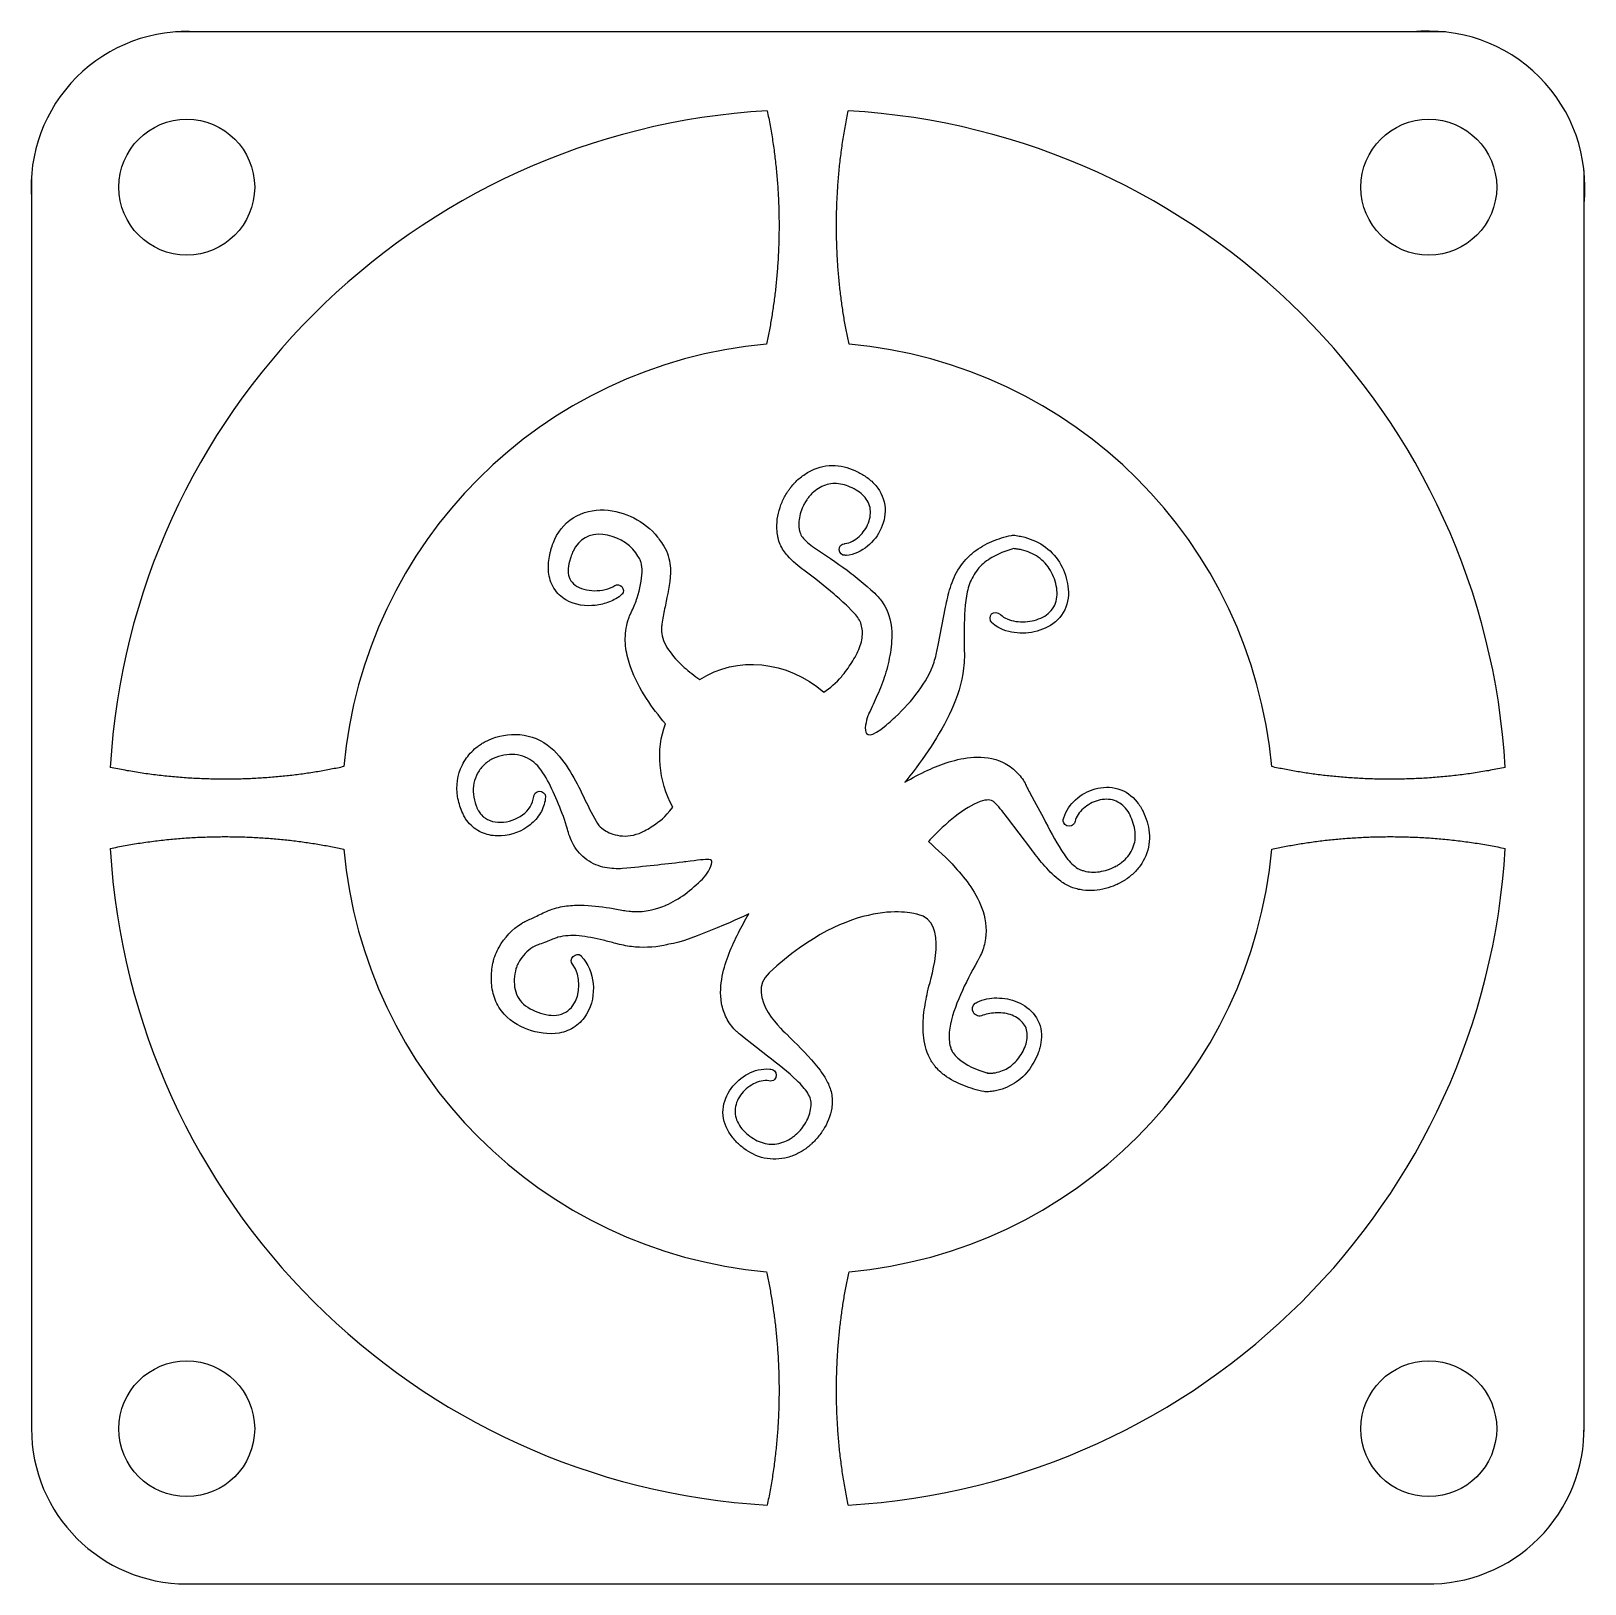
# Model space of a CAD drawing. Header units: millimetres. Extents: x 0 to 40, y 0 to 40.
import ezdxf

# ---------------------------------------------------------------- set-up
doc = ezdxf.new("R2010")
doc.units = ezdxf.units.MM
doc.header["$MEASUREMENT"] = 0
doc.layers.add('Default', color=178, linetype='Continuous', true_color=0x000000)

msp = doc.modelspace()

# ---------------------------------------------------------------- linework, layer by layer
at = {"layer": 'Default'}
for p, q in [((19.564, 28.263), (19.567, 28.266)), ((19.587, 28.294), (19.613, 28.325)), ((19.955, 27.912), (19.927, 27.867)), ((19.976, 27.945), (19.955, 27.912)), ((19.986, 27.958), (19.976, 27.945)), ((19.991, 27.964), (19.986, 27.958)), ((20.013, 27.997), (19.999, 27.977)), ((16.132, 26.982), (16.133, 26.979)), ((16.133, 26.979), (16.151, 26.955)), ((19.214, 27.09), (19.208, 27.128)), ((19.219, 27.046), (19.214, 27.09)), ((19.226, 27.009), (19.219, 27.046)), ((19.779, 27.192), (19.782, 27.166)), ((19.782, 27.166), (19.787, 27.147)), ((19.787, 27.147), (19.79, 27.131)), ((19.79, 27.131), (19.791, 27.128)), ((19.791, 27.128), (19.793, 27.123)), ((19.793, 27.123), (19.798, 27.104)), ((25.253, 27.025), (25.273, 27.031)), ((25.273, 27.031), (25.289, 27.029)), ((13.344, 26.479), (13.362, 26.563)), ((13.886, 26.434), (13.863, 26.355)), ((20.989, 26.509), (20.986, 26.513)), ((15.033, 25.736), (15.035, 25.734)), ((21.528, 25.71), (21.627, 25.621)), ((15.214, 25.508), (15.214, 25.506)), ((21.627, 25.621), (21.724, 25.534)), ((15.409, 24.95), (15.417, 24.964)), ((15.42, 24.975), (15.431, 24.997)), ((15.431, 24.997), (15.471, 25.08)), ((16.258, 24.838), (16.242, 24.74)), ((21.125, 25.093), (21.038, 25.18)), ((21.211, 25.006), (21.125, 25.093)), ((23.454, 24.685), (23.551, 25.178)), ((24.967, 24.984), (24.969, 24.982)), ((16.239, 24.717), (16.238, 24.703)), ((16.238, 24.703), (16.238, 24.696)), ((16.242, 24.74), (16.239, 24.717)), ((23.358, 24.197), (23.454, 24.685)), ((23.308, 23.956), (23.358, 24.197)), ((24.029, 24.134), (24.035, 23.887)), ((11.458, 20.054), (11.473, 20.018)), ((11.473, 20.018), (11.473, 20.009)), ((12.941, 20.296), (12.941, 20.297)), ((25.715, 20.408), (25.835, 20.187)), ((25.835, 20.187), (26.07, 19.747)), ((11.109, 19.866), (11.089, 19.911)), ((11.12, 19.838), (11.109, 19.866)), ((11.131, 19.819), (11.12, 19.838)), ((11.477, 20.004), (11.484, 19.986)), ((25.146, 19.742), (24.998, 19.933)), ((25.443, 19.349), (25.146, 19.742)), ((25.745, 18.951), (25.443, 19.349)), ((27.82, 18.442), (27.869, 18.462)), ((27.869, 18.462), (27.907, 18.482)), ((27.907, 18.482), (27.936, 18.494)), ((27.936, 18.494), (27.924, 18.49)), ((17.067, 17.968), (17.07, 17.971)), ((15.25, 17.36), (15.291, 17.354)), ((15.291, 17.354), (15.324, 17.349)), ((15.324, 17.349), (15.396, 17.339)), ((12.736, 17.083), (12.79, 17.11)), ((12.79, 17.11), (12.839, 17.13)), ((13.053, 16.475), (13.027, 16.465)), ((13.085, 16.486), (13.053, 16.475)), ((15.149, 16.481), (15.053, 16.506)), ((15.25, 16.459), (15.149, 16.481)), ((11.935, 16.171), (11.955, 16.221)), ((14.152, 16.194), (14.154, 16.192)), ((24.37, 16.048), (24.312, 15.941)), ((24.401, 16.101), (24.37, 16.048)), ((12.524, 15.964), (12.51, 15.938)), ((18.233, 14.18), (18.198, 14.21)), ((18.259, 14.159), (18.233, 14.18)), ((18.361, 14.078), (18.259, 14.159)), ((18.561, 13.918), (18.361, 14.078)), ((18.965, 13.605), (18.561, 13.918)), ((25.546, 13.732), (25.569, 13.781)), ((25.569, 13.781), (25.571, 13.781)), ((25.57, 13.782), (25.572, 13.784)), ((25.571, 13.781), (25.57, 13.782)), ((25.572, 13.788), (25.578, 13.801)), ((25.572, 13.784), (25.572, 13.788)), ((25.578, 13.801), (25.59, 13.828)), ((25.916, 13.627), (25.888, 13.568)), ((25.939, 13.688), (25.916, 13.627)), ((24.63, 13.162), (24.642, 13.163)), ((24.645, 13.161), (24.63, 13.162)), ((24.642, 13.163), (24.649, 13.161)), ((24.567, 12.684), (24.546, 12.689)), ((24.577, 12.684), (24.567, 12.684)), ((24.661, 12.686), (24.623, 12.685)), ((20.088, 12.396), (20.086, 12.399)), ((20.086, 12.328), (20.088, 12.352)), ((20.088, 12.391), (20.088, 12.396)), ((20.088, 12.352), (20.088, 12.391)), ((20.621, 12.303), (20.617, 12.265)), ((20.626, 12.345), (20.621, 12.303)), ((20.627, 12.362), (20.626, 12.345)), ((20.63, 12.382), (20.627, 12.362)), ((19.725, 11.61), (19.758, 11.64)), ((19.758, 11.64), (19.793, 11.679)), ((19.702, 11.587), (19.725, 11.61)), ((19.708, 11.597), (19.702, 11.587))]:
    msp.add_line(p, q, dxfattribs=at)
for points in [[(36.433, 40), (3.708, 40)], [(40, 3.929), (40, 36.433)], [(0, 36.292), (0, 3.997)], [(3.997, 0), (36.071, 0)]]:
    msp.add_lwpolyline(points, dxfattribs=at)
for centre in [(4, 36), (36, 36), (4, 4), (36, 4)]:
    msp.add_circle(centre, 1.75, dxfattribs=at)
for centre, radius, start, end in [((4, 36), 4.011, 85.8183, 184.1817), ((36, 36), 4.023, 353.8269, 96.1731), ((20, 20), 18, 93.3272, 176.6728), ((20, 20), 18, 3.3272, 86.6728), ((20, 20), 12, 95.0889, 174.9111), ((20, 20), 12, 5.0889, 84.9111), ((20, 20), 18, 183.3272, 266.6728), ((20, 20), 12, 185.0889, 264.9111), ((20, 20), 18, 273.3272, 356.6728), ((20, 20), 12, 275.0889, 354.9111), ((4, 4), 4, 179.9502, 269.9502), ((36, 4), 4.001, 268.9771, 1.0229)]:
    msp.add_arc(centre, radius, start, end, dxfattribs=at)
for points, weights in [([(18.955, 37.97), (19.596, 34.955), (18.936, 31.953)], [0.853817632905, 0.859529951227, 0.98872961089]), ([(21.064, 31.953), (20.404, 34.955), (21.045, 37.97)], [0.988729672497, 0.859529952588, 0.853817632905]), ([(8.047, 21.064), (5.045, 20.404), (2.03, 21.045)], [0.988729672497, 0.859529921785, 0.853817630182]), ([(37.97, 21.045), (34.955, 20.404), (31.953, 21.064)], [0.853817632905, 0.859529952588, 0.988729672497]), ([(2.03, 18.955), (5.045, 19.596), (8.047, 18.936)], [0.853817632905, 0.859529951227, 0.98872961089]), ([(31.953, 18.936), (34.955, 19.596), (37.97, 18.955)], [0.988729672497, 0.859529921785, 0.853817630182]), ([(18.936, 8.047), (19.596, 5.045), (18.955, 2.03)], [0.988729672497, 0.859529952588, 0.853817632905]), ([(21.045, 2.03), (20.404, 5.045), (21.064, 8.047)], [0.853817630182, 0.859529920423, 0.98872961089])]:
    msp.add_rational_spline(points, weights, degree=2, dxfattribs=at)
for points in [[(20.028, 28.663), (20.207, 28.763), (20.417, 28.823), (20.626, 28.826)], [(20.626, 28.826), (20.838, 28.829), (21.039, 28.777), (21.216, 28.695)], [(19.665, 28.382), (19.701, 28.419), (19.737, 28.454), (19.777, 28.488)], [(19.777, 28.488), (19.853, 28.554), (19.938, 28.611), (20.028, 28.663)], [(21.216, 28.695), (21.304, 28.654), (21.39, 28.607), (21.468, 28.557)], [(21.468, 28.557), (21.555, 28.5), (21.63, 28.439), (21.701, 28.365)], [(19.403, 28.015), (19.426, 28.06), (19.451, 28.102), (19.478, 28.145)], [(19.478, 28.145), (19.492, 28.165), (19.506, 28.186), (19.523, 28.206)], [(19.523, 28.206), (19.535, 28.226), (19.548, 28.241), (19.564, 28.263)], [(19.567, 28.266), (19.567, 28.266), (19.568, 28.266), (19.568, 28.268)], [(19.568, 28.268), (19.57, 28.271), (19.571, 28.272), (19.573, 28.274)], [(19.573, 28.274), (19.578, 28.282), (19.583, 28.286), (19.587, 28.294)], [(19.613, 28.325), (19.63, 28.346), (19.648, 28.364), (19.665, 28.382)], [(20.045, 28.037), (20.033, 28.024), (20.024, 28.01), (20.013, 27.997)], [(20.116, 28.112), (20.09, 28.087), (20.066, 28.061), (20.045, 28.037)], [(20.275, 28.236), (20.219, 28.2), (20.163, 28.157), (20.116, 28.112)], [(20.643, 28.359), (20.514, 28.349), (20.388, 28.307), (20.275, 28.236)], [(21.045, 28.291), (20.91, 28.343), (20.774, 28.367), (20.643, 28.359)], [(21.246, 28.193), (21.178, 28.233), (21.113, 28.266), (21.045, 28.291)], [(21.413, 28.073), (21.363, 28.118), (21.303, 28.162), (21.246, 28.193)], [(21.605, 27.743), (21.578, 27.871), (21.509, 27.981), (21.413, 28.073)], [(21.701, 28.365), (21.845, 28.218), (21.952, 28.02), (21.983, 27.808)], [(13.957, 27.477), (14.2, 27.632), (14.488, 27.69), (14.757, 27.68)], [(14.757, 27.68), (15.027, 27.667), (15.283, 27.594), (15.515, 27.476)], [(19.208, 27.128), (19.191, 27.34), (19.221, 27.551), (19.285, 27.742)], [(19.285, 27.742), (19.317, 27.838), (19.356, 27.927), (19.403, 28.015)], [(19.879, 27.775), (19.85, 27.711), (19.827, 27.645), (19.807, 27.58)], [(19.927, 27.867), (19.911, 27.837), (19.894, 27.807), (19.879, 27.775)], [(19.999, 27.977), (19.997, 27.975), (19.993, 27.967), (19.991, 27.964)], [(21.563, 27.346), (21.614, 27.479), (21.629, 27.621), (21.605, 27.743)], [(21.983, 27.808), (22.014, 27.601), (21.973, 27.389), (21.893, 27.208)], [(13.445, 26.838), (13.538, 27.082), (13.714, 27.324), (13.957, 27.477)], [(15.515, 27.476), (15.749, 27.358), (15.96, 27.194), (16.132, 26.982)], [(19.807, 27.58), (19.773, 27.447), (19.761, 27.315), (19.779, 27.192)], [(21.324, 26.994), (21.428, 27.092), (21.512, 27.215), (21.563, 27.346)], [(13.383, 26.654), (13.401, 26.716), (13.42, 26.779), (13.445, 26.838)], [(14.72, 27.05), (14.384, 27.081), (14.101, 26.936), (13.956, 26.619)], [(15.573, 26.575), (15.378, 26.832), (15.045, 27.02), (14.72, 27.05)], [(16.151, 26.955), (16.179, 26.914), (16.217, 26.865), (16.261, 26.798)], [(19.234, 26.966), (19.231, 26.98), (19.227, 26.994), (19.226, 27.009)], [(19.29, 26.794), (19.265, 26.849), (19.246, 26.906), (19.234, 26.966)], [(19.798, 27.104), (19.804, 27.081), (19.814, 27.061), (19.823, 27.039)], [(19.823, 27.039), (19.846, 26.997), (19.879, 26.955), (19.922, 26.911)], [(19.922, 26.911), (20.011, 26.821), (20.139, 26.73), (20.273, 26.637)], [(20.961, 26.813), (21.089, 26.827), (21.218, 26.899), (21.324, 26.994)], [(21.893, 27.208), (21.811, 27.028), (21.69, 26.869), (21.537, 26.743)], [(24.279, 26.597), (24.425, 26.712), (24.584, 26.798), (24.746, 26.867)], [(24.746, 26.867), (24.827, 26.902), (24.91, 26.932), (24.993, 26.958)], [(24.993, 26.958), (25.078, 26.986), (25.156, 27.007), (25.253, 27.025)], [(25.289, 27.029), (25.352, 27.027), (25.396, 27.018), (25.447, 27.009)], [(25.447, 27.009), (25.495, 27.001), (25.544, 26.99), (25.592, 26.976)], [(25.592, 26.976), (25.687, 26.95), (25.781, 26.916), (25.871, 26.874)], [(25.871, 26.874), (26.051, 26.79), (26.216, 26.667), (26.348, 26.514)], [(13.323, 26.077), (13.31, 26.218), (13.32, 26.345), (13.344, 26.479)], [(13.362, 26.563), (13.367, 26.593), (13.375, 26.623), (13.383, 26.654)], [(13.906, 26.498), (13.899, 26.476), (13.891, 26.455), (13.886, 26.434)], [(13.956, 26.619), (13.937, 26.581), (13.921, 26.54), (13.906, 26.498)], [(15.664, 26.427), (15.642, 26.466), (15.608, 26.514), (15.573, 26.575)], [(15.709, 26.322), (15.702, 26.353), (15.688, 26.383), (15.664, 26.427)], [(16.261, 26.798), (16.304, 26.733), (16.351, 26.651), (16.384, 26.562)], [(16.384, 26.562), (16.451, 26.385), (16.466, 26.211), (16.46, 26.059)], [(19.476, 26.504), (19.406, 26.584), (19.34, 26.68), (19.29, 26.794)], [(19.901, 26.125), (19.763, 26.233), (19.619, 26.344), (19.476, 26.504)], [(20.273, 26.637), (20.547, 26.453), (20.841, 26.259), (21.119, 26.045)], [(20.812, 26.653), (20.807, 26.737), (20.868, 26.808), (20.945, 26.811)], [(20.962, 26.511), (20.884, 26.504), (20.816, 26.569), (20.812, 26.653)], [(20.945, 26.811), (20.951, 26.813), (20.961, 26.813), (20.961, 26.813)], [(20.986, 26.513), (20.978, 26.51), (20.97, 26.51), (20.962, 26.511)], [(21.537, 26.743), (21.387, 26.621), (21.2, 26.524), (20.989, 26.509)], [(24.073, 26.4), (24.138, 26.477), (24.206, 26.54), (24.279, 26.597)], [(24.897, 26.533), (24.759, 26.468), (24.632, 26.391), (24.524, 26.298)], [(25.106, 26.622), (25.035, 26.596), (24.964, 26.566), (24.897, 26.533)], [(25.303, 26.683), (25.242, 26.668), (25.172, 26.645), (25.106, 26.622)], [(25.39, 26.673), (25.363, 26.678), (25.33, 26.681), (25.303, 26.683)], [(25.509, 26.651), (25.47, 26.659), (25.43, 26.669), (25.39, 26.673)], [(25.734, 26.576), (25.662, 26.609), (25.586, 26.633), (25.509, 26.651)], [(26.116, 26.309), (26.01, 26.423), (25.879, 26.513), (25.734, 26.576)], [(26.348, 26.514), (26.481, 26.363), (26.577, 26.183), (26.638, 25.997)], [(13.458, 25.666), (13.379, 25.794), (13.337, 25.94), (13.323, 26.077)], [(13.863, 26.355), (13.841, 26.278), (13.825, 26.188), (13.827, 26.112)], [(13.827, 26.112), (13.827, 25.953), (13.885, 25.832), (14.009, 25.741)], [(15.606, 25.418), (15.679, 25.644), (15.724, 25.88), (15.73, 26.078)], [(15.73, 26.078), (15.734, 26.179), (15.727, 26.262), (15.709, 26.322)], [(16.46, 26.059), (16.449, 25.752), (16.382, 25.491), (16.332, 25.228)], [(20.681, 25.508), (20.436, 25.723), (20.177, 25.915), (19.901, 26.125)], [(21.119, 26.045), (21.259, 25.939), (21.394, 25.826), (21.528, 25.71)], [(23.674, 25.684), (23.725, 25.855), (23.803, 26.033), (23.906, 26.187)], [(23.906, 26.187), (23.959, 26.261), (24.015, 26.333), (24.073, 26.4)], [(24.379, 26.151), (24.335, 26.091), (24.292, 26.03), (24.258, 25.966)], [(24.524, 26.298), (24.468, 26.252), (24.419, 26.2), (24.379, 26.151)], [(26.354, 25.903), (26.299, 26.054), (26.222, 26.194), (26.116, 26.309)], [(13.769, 25.361), (13.648, 25.431), (13.536, 25.537), (13.458, 25.666)], [(14.009, 25.741), (14.132, 25.648), (14.317, 25.6), (14.505, 25.6)], [(14.505, 25.6), (14.689, 25.598), (14.885, 25.641), (15.033, 25.736)], [(15.035, 25.734), (15.083, 25.765), (15.157, 25.755), (15.207, 25.705)], [(15.207, 25.705), (15.262, 25.647), (15.27, 25.563), (15.22, 25.513)], [(23.551, 25.178), (23.585, 25.343), (23.621, 25.512), (23.674, 25.684)], [(24.258, 25.966), (24.186, 25.843), (24.14, 25.714), (24.108, 25.567)], [(26.414, 25.665), (26.399, 25.747), (26.38, 25.824), (26.354, 25.903)], [(26.42, 25.437), (26.43, 25.512), (26.424, 25.592), (26.414, 25.665)], [(26.638, 25.997), (26.666, 25.903), (26.687, 25.808), (26.702, 25.713)], [(26.702, 25.713), (26.718, 25.609), (26.72, 25.51), (26.708, 25.406)], [(14.527, 25.222), (14.281, 25.195), (14.016, 25.223), (13.769, 25.361)], [(14.888, 25.311), (14.771, 25.266), (14.651, 25.236), (14.527, 25.222)], [(15.214, 25.506), (15.117, 25.418), (15.004, 25.358), (14.888, 25.311)], [(15.22, 25.513), (15.219, 25.51), (15.217, 25.509), (15.214, 25.508)], [(15.471, 25.08), (15.522, 25.191), (15.568, 25.304), (15.606, 25.418)], [(16.332, 25.228), (16.306, 25.099), (16.281, 24.969), (16.258, 24.838)], [(21.038, 25.18), (20.924, 25.293), (20.804, 25.402), (20.681, 25.508)], [(21.724, 25.534), (21.804, 25.455), (21.879, 25.371), (21.942, 25.272)], [(21.942, 25.272), (22.07, 25.079), (22.137, 24.848), (22.156, 24.63)], [(24.108, 25.567), (24.047, 25.276), (24.035, 24.949), (24.028, 24.625)], [(26.237, 25.051), (26.342, 25.155), (26.406, 25.291), (26.42, 25.437)], [(26.708, 25.406), (26.686, 25.199), (26.589, 24.993), (26.438, 24.847)], [(15.322, 24.633), (15.338, 24.72), (15.359, 24.806), (15.387, 24.889)], [(15.387, 24.889), (15.394, 24.909), (15.402, 24.93), (15.409, 24.95)], [(15.417, 24.964), (15.417, 24.967), (15.418, 24.973), (15.42, 24.975)], [(21.31, 24.875), (21.283, 24.919), (21.25, 24.965), (21.211, 25.006)], [(21.408, 24.563), (21.4, 24.681), (21.367, 24.783), (21.31, 24.875)], [(24.752, 24.769), (24.683, 24.837), (24.677, 24.94), (24.737, 24.999)], [(24.737, 24.999), (24.795, 25.059), (24.897, 25.052), (24.966, 24.986)], [(24.966, 24.986), (24.967, 24.985), (24.967, 24.985), (24.967, 24.984)], [(24.969, 24.982), (25.06, 24.892), (25.208, 24.831), (25.362, 24.808)], [(25.362, 24.808), (25.518, 24.786), (25.682, 24.795), (25.836, 24.835)], [(25.836, 24.835), (25.988, 24.875), (26.133, 24.946), (26.237, 25.051)], [(26.438, 24.847), (26.286, 24.702), (26.1, 24.609), (25.908, 24.557)], [(15.315, 24.112), (15.293, 24.28), (15.293, 24.459), (15.322, 24.633)], [(16.232, 24.666), (16.228, 24.628), (16.23, 24.587), (16.231, 24.55)], [(16.231, 24.55), (16.246, 24.394), (16.305, 24.236), (16.41, 24.078)], [(16.238, 24.696), (16.234, 24.686), (16.234, 24.676), (16.232, 24.666)], [(21.353, 24.183), (21.397, 24.314), (21.417, 24.446), (21.408, 24.563)], [(22.156, 24.63), (22.177, 24.41), (22.159, 24.202), (22.128, 24.004)], [(24.028, 24.625), (24.026, 24.461), (24.028, 24.298), (24.029, 24.134)], [(24.753, 24.768), (24.753, 24.768), (24.753, 24.768), (24.752, 24.769)], [(24.769, 24.754), (24.763, 24.757), (24.757, 24.763), (24.753, 24.768)], [(25.32, 24.519), (25.131, 24.547), (24.934, 24.607), (24.769, 24.754)], [(25.908, 24.557), (25.717, 24.505), (25.517, 24.492), (25.32, 24.519)], [(15.431, 23.633), (15.38, 23.785), (15.338, 23.943), (15.315, 24.112)], [(16.41, 24.078), (16.516, 23.921), (16.657, 23.766), (16.817, 23.624)], [(21.163, 23.795), (21.239, 23.921), (21.308, 24.052), (21.353, 24.183)], [(15.845, 22.82), (15.686, 23.064), (15.537, 23.33), (15.431, 23.633)], [(16.817, 23.624), (16.944, 23.513), (17.08, 23.406), (17.223, 23.307)], [(17.223, 23.307), (18.157, 23.927), (19.472, 23.806), (20.415, 22.983)], [(20.899, 23.423), (20.997, 23.543), (21.083, 23.668), (21.163, 23.795)], [(22.128, 24.004), (22.096, 23.806), (22.05, 23.616), (21.993, 23.433)], [(22.853, 23.008), (23.028, 23.242), (23.167, 23.496), (23.253, 23.756)], [(23.253, 23.756), (23.276, 23.822), (23.292, 23.883), (23.308, 23.956)], [(24.035, 23.887), (24.035, 23.795), (24.028, 23.695), (24.016, 23.6)], [(20.415, 22.983), (20.574, 23.087), (20.73, 23.222), (20.875, 23.39)], [(20.875, 23.39), (20.877, 23.392), (20.877, 23.394), (20.879, 23.397)], [(20.879, 23.397), (20.887, 23.405), (20.894, 23.414), (20.899, 23.423)], [(21.993, 23.433), (21.936, 23.251), (21.866, 23.076), (21.792, 22.904)], [(24.016, 23.6), (23.973, 23.217), (23.85, 22.86), (23.702, 22.526)], [(16.332, 22.171), (16.162, 22.375), (15.995, 22.589), (15.845, 22.82)], [(21.792, 22.904), (21.724, 22.746), (21.653, 22.591), (21.576, 22.441)], [(22.253, 22.342), (22.475, 22.547), (22.677, 22.771), (22.853, 23.008)], [(21.573, 22.435), (21.545, 22.362), (21.215, 21.463), (22.019, 22.131)], [(21.576, 22.441), (21.576, 22.441), (21.576, 22.439), (21.573, 22.435)], [(23.702, 22.526), (23.552, 22.192), (23.372, 21.882), (23.178, 21.582)], [(16.521, 20.021), (16.153, 20.706), (16.087, 21.494), (16.332, 22.171)], [(22.019, 22.131), (22.032, 22.142), (22.044, 22.153), (22.058, 22.164)], [(22.058, 22.164), (22.065, 22.17), (22.073, 22.178), (22.082, 22.183)], [(22.082, 22.183), (22.141, 22.237), (22.198, 22.287), (22.253, 22.342)], [(11.496, 21.587), (11.525, 21.609), (11.554, 21.631), (11.59, 21.652)], [(11.59, 21.652), (11.623, 21.673), (11.653, 21.689), (11.682, 21.705)], [(11.682, 21.705), (11.925, 21.826), (12.191, 21.903), (12.478, 21.897)], [(12.478, 21.897), (12.766, 21.89), (13.05, 21.8), (13.29, 21.626)], [(13.29, 21.626), (13.528, 21.452), (13.69, 21.23), (13.825, 21.02)], [(11.101, 21.107), (11.164, 21.234), (11.245, 21.348), (11.341, 21.446)], [(11.341, 21.446), (11.389, 21.497), (11.441, 21.544), (11.496, 21.587)], [(11.833, 21.243), (11.817, 21.235), (11.798, 21.223), (11.78, 21.209)], [(11.893, 21.272), (11.872, 21.262), (11.848, 21.251), (11.833, 21.243)], [(12.456, 21.375), (12.272, 21.391), (12.072, 21.352), (11.893, 21.272)], [(12.945, 21.176), (12.816, 21.288), (12.636, 21.361), (12.456, 21.375)], [(23.178, 21.582), (22.982, 21.282), (22.772, 20.998), (22.549, 20.722)], [(23.64, 21.185), (23.836, 21.243), (24.044, 21.293), (24.279, 21.305)], [(24.279, 21.305), (24.51, 21.319), (24.779, 21.294), (25.037, 21.171)], [(10.978, 20.292), (10.934, 20.561), (10.972, 20.857), (11.101, 21.107)], [(11.495, 20.897), (11.401, 20.736), (11.365, 20.546), (11.388, 20.35)], [(11.669, 21.119), (11.6, 21.054), (11.541, 20.98), (11.495, 20.897)], [(11.78, 21.209), (11.742, 21.183), (11.705, 21.152), (11.669, 21.119)], [(13.297, 20.706), (13.195, 20.894), (13.08, 21.064), (12.945, 21.176)], [(13.825, 21.02), (13.963, 20.806), (14.074, 20.59), (14.182, 20.375)], [(22.504, 20.664), (22.693, 20.774), (22.887, 20.879), (23.093, 20.973)], [(23.093, 20.973), (23.267, 21.05), (23.448, 21.125), (23.64, 21.185)], [(25.037, 21.171), (25.163, 21.112), (25.279, 21.028), (25.373, 20.934)], [(25.373, 20.934), (25.468, 20.841), (25.547, 20.733), (25.599, 20.635)], [(12.948, 20.332), (12.977, 20.411), (13.064, 20.45), (13.143, 20.422)], [(13.143, 20.422), (13.223, 20.392), (13.265, 20.308), (13.238, 20.232)], [(13.578, 20.101), (13.49, 20.31), (13.401, 20.517), (13.297, 20.706)], [(22.549, 20.722), (22.533, 20.702), (22.518, 20.684), (22.504, 20.664)], [(25.599, 20.635), (25.619, 20.597), (25.635, 20.558), (25.652, 20.52)], [(25.652, 20.52), (25.672, 20.481), (25.692, 20.445), (25.715, 20.408)], [(26.901, 20.211), (27.044, 20.341), (27.215, 20.436), (27.401, 20.491)], [(27.401, 20.491), (27.589, 20.543), (27.795, 20.553), (27.992, 20.495)], [(27.992, 20.495), (28.189, 20.439), (28.364, 20.31), (28.485, 20.153)], [(11.089, 19.911), (11.04, 20.032), (11, 20.158), (10.978, 20.292)], [(11.388, 20.35), (11.398, 20.251), (11.423, 20.154), (11.458, 20.054)], [(12.649, 19.819), (12.809, 19.936), (12.918, 20.108), (12.941, 20.296)], [(12.941, 20.297), (12.941, 20.306), (12.944, 20.32), (12.948, 20.332)], [(13.238, 20.232), (13.223, 20.104), (13.18, 19.979), (13.115, 19.871)], [(13.808, 19.449), (13.748, 19.674), (13.665, 19.889), (13.578, 20.101)], [(14.182, 20.375), (14.288, 20.158), (14.386, 19.943), (14.504, 19.735)], [(16.128, 19.625), (16.128, 19.625), (16.335, 19.754), (16.521, 20.021)], [(24.439, 20.162), (24.251, 20.098), (24.015, 19.952), (23.796, 19.776)], [(24.654, 20.206), (24.602, 20.206), (24.531, 20.195), (24.439, 20.162)], [(24.837, 20.118), (24.761, 20.192), (24.706, 20.205), (24.654, 20.206)], [(24.92, 20.028), (24.893, 20.059), (24.864, 20.088), (24.837, 20.118)], [(24.998, 19.933), (24.971, 19.966), (24.947, 19.997), (24.92, 20.028)], [(26.598, 19.748), (26.652, 19.938), (26.768, 20.091), (26.901, 20.211)], [(27.484, 20.194), (27.345, 20.156), (27.212, 20.083), (27.102, 19.985)], [(27.9, 20.191), (27.771, 20.235), (27.623, 20.232), (27.484, 20.194)], [(28.223, 19.951), (28.139, 20.065), (28.029, 20.15), (27.9, 20.191)], [(28.485, 20.153), (28.547, 20.075), (28.597, 19.995), (28.64, 19.904)], [(11.156, 19.77), (11.145, 19.788), (11.137, 19.807), (11.131, 19.819)], [(11.185, 19.723), (11.176, 19.739), (11.166, 19.754), (11.156, 19.77)], [(11.324, 19.556), (11.271, 19.604), (11.225, 19.664), (11.185, 19.723)], [(11.473, 20.009), (11.474, 20.005), (11.477, 20.004), (11.477, 20.004)], [(11.484, 19.986), (11.492, 19.969), (11.494, 19.964), (11.501, 19.954)], [(11.501, 19.954), (11.504, 19.947), (11.509, 19.937), (11.514, 19.927)], [(11.514, 19.927), (11.537, 19.889), (11.563, 19.852), (11.593, 19.82)], [(11.593, 19.82), (11.711, 19.69), (11.896, 19.625), (12.092, 19.631)], [(12.092, 19.631), (12.287, 19.633), (12.488, 19.703), (12.649, 19.819)], [(13.115, 19.871), (13.045, 19.751), (12.952, 19.647), (12.848, 19.563)], [(14.504, 19.735), (14.566, 19.616), (14.602, 19.561), (14.653, 19.512)], [(15.796, 19.409), (15.911, 19.47), (16.022, 19.542), (16.128, 19.625)], [(23.796, 19.776), (23.573, 19.602), (23.355, 19.394), (23.148, 19.177)], [(26.07, 19.747), (26.221, 19.454), (26.373, 19.163), (26.539, 18.903)], [(26.626, 19.574), (26.58, 19.62), (26.569, 19.691), (26.598, 19.748)], [(26.884, 19.641), (26.877, 19.617), (26.864, 19.594), (26.844, 19.574)], [(26.887, 19.654), (26.886, 19.65), (26.886, 19.646), (26.884, 19.641)], [(27.102, 19.985), (26.995, 19.895), (26.915, 19.776), (26.887, 19.654)], [(28.328, 19.765), (28.3, 19.828), (28.264, 19.896), (28.223, 19.951)], [(28.403, 19.547), (28.385, 19.621), (28.36, 19.69), (28.328, 19.765)], [(28.64, 19.904), (28.68, 19.822), (28.715, 19.733), (28.743, 19.644)], [(28.743, 19.644), (28.798, 19.461), (28.819, 19.26), (28.79, 19.061)], [(11.693, 19.33), (11.557, 19.375), (11.428, 19.451), (11.324, 19.556)], [(12.106, 19.28), (11.969, 19.272), (11.827, 19.287), (11.693, 19.33)], [(12.848, 19.563), (12.636, 19.394), (12.379, 19.295), (12.106, 19.28)], [(13.866, 19.265), (13.838, 19.345), (13.826, 19.393), (13.808, 19.449)], [(13.967, 19.045), (13.927, 19.116), (13.892, 19.19), (13.866, 19.265)], [(14.653, 19.512), (14.704, 19.463), (14.75, 19.429), (14.804, 19.402)], [(14.804, 19.402), (14.854, 19.374), (14.912, 19.347), (14.982, 19.324)], [(14.982, 19.324), (15.052, 19.301), (15.135, 19.285), (15.224, 19.278)], [(15.224, 19.278), (15.408, 19.262), (15.611, 19.31), (15.796, 19.409)], [(26.844, 19.574), (26.784, 19.514), (26.686, 19.515), (26.626, 19.574)], [(28.423, 19.121), (28.451, 19.257), (28.442, 19.402), (28.403, 19.547)], [(14.31, 18.663), (14.169, 18.765), (14.048, 18.898), (13.967, 19.045)], [(23.148, 19.177), (23.135, 19.163), (23.121, 19.15), (23.109, 19.135)], [(23.109, 19.135), (23.345, 18.925), (23.577, 18.708), (23.801, 18.466)], [(26.067, 18.548), (25.952, 18.68), (25.846, 18.818), (25.745, 18.951)], [(26.539, 18.903), (26.622, 18.773), (26.712, 18.654), (26.807, 18.559)], [(28.246, 18.751), (28.334, 18.86), (28.397, 18.987), (28.423, 19.121)], [(28.79, 19.061), (28.764, 18.861), (28.68, 18.667), (28.563, 18.507)], [(14.775, 18.464), (14.619, 18.496), (14.456, 18.56), (14.31, 18.663)], [(15.228, 18.436), (15.085, 18.429), (14.933, 18.432), (14.775, 18.464)], [(16.042, 18.518), (15.776, 18.495), (15.516, 18.456), (15.228, 18.436)], [(16.779, 18.603), (16.53, 18.573), (16.286, 18.544), (16.042, 18.518)], [(16.78, 18.602), (16.779, 18.602), (16.779, 18.602), (16.779, 18.603)], [(16.863, 18.612), (16.837, 18.61), (16.81, 18.607), (16.78, 18.602)], [(17.454, 18.67), (17.357, 18.681), (17.167, 18.65), (16.863, 18.612)], [(17.44, 18.368), (17.552, 18.577), (17.57, 18.655), (17.454, 18.67)], [(23.801, 18.466), (23.938, 18.313), (24.077, 18.152), (24.2, 17.968)], [(26.459, 18.157), (26.304, 18.28), (26.184, 18.415), (26.067, 18.548)], [(26.807, 18.559), (26.856, 18.513), (26.905, 18.474), (26.954, 18.443)], [(26.954, 18.443), (26.977, 18.43), (27.003, 18.416), (27.028, 18.405)], [(27.721, 18.405), (27.754, 18.417), (27.788, 18.429), (27.82, 18.442)], [(27.924, 18.49), (27.93, 18.493), (27.949, 18.503), (27.961, 18.512)], [(27.961, 18.512), (27.978, 18.519), (27.992, 18.528), (28.008, 18.538)], [(28.008, 18.538), (28.036, 18.557), (28.066, 18.579), (28.094, 18.601)], [(28.094, 18.601), (28.15, 18.646), (28.2, 18.696), (28.246, 18.751)], [(28.563, 18.507), (28.504, 18.427), (28.436, 18.354), (28.365, 18.287)], [(17.07, 17.971), (17.23, 18.098), (17.37, 18.236), (17.44, 18.368)], [(26.716, 17.991), (26.619, 18.037), (26.534, 18.096), (26.459, 18.157)], [(27.028, 18.405), (27.06, 18.395), (27.087, 18.385), (27.119, 18.377)], [(27.119, 18.377), (27.243, 18.344), (27.38, 18.339), (27.516, 18.357)], [(27.516, 18.357), (27.584, 18.368), (27.653, 18.385), (27.721, 18.405)], [(28, 18.044), (27.958, 18.023), (27.914, 18.004), (27.871, 17.987)], [(28.064, 18.077), (28.043, 18.067), (28.022, 18.053), (28, 18.044)], [(28.128, 18.115), (28.102, 18.098), (28.084, 18.089), (28.064, 18.077)], [(28.188, 18.151), (28.167, 18.139), (28.154, 18.127), (28.128, 18.115)], [(28.25, 18.194), (28.228, 18.18), (28.208, 18.165), (28.188, 18.151)], [(28.365, 18.287), (28.327, 18.255), (28.289, 18.223), (28.25, 18.194)], [(16.345, 17.493), (16.432, 17.53), (16.513, 17.572), (16.596, 17.62)], [(16.596, 17.62), (16.761, 17.716), (16.92, 17.834), (17.067, 17.968)], [(22.834, 17.256), (22.737, 17.287), (21.14, 17.736), (19.008, 15.752)], [(24.2, 17.968), (24.325, 17.785), (24.439, 17.574), (24.518, 17.329)], [(26.867, 17.932), (26.815, 17.947), (26.763, 17.968), (26.716, 17.991)], [(27.016, 17.894), (26.965, 17.904), (26.913, 17.916), (26.867, 17.932)], [(27.599, 17.906), (27.413, 17.866), (27.212, 17.858), (27.016, 17.894)], [(27.871, 17.987), (27.785, 17.953), (27.693, 17.925), (27.599, 17.906)], [(12.981, 17.196), (13.077, 17.244), (13.187, 17.302), (13.319, 17.355)], [(13.319, 17.355), (13.449, 17.407), (13.595, 17.446), (13.735, 17.467)], [(13.735, 17.467), (13.876, 17.487), (14.011, 17.494), (14.144, 17.493)], [(14.144, 17.493), (14.407, 17.489), (14.654, 17.459), (14.895, 17.423)], [(14.895, 17.423), (15.014, 17.404), (15.136, 17.382), (15.25, 17.36)], [(15.396, 17.339), (15.441, 17.334), (15.486, 17.331), (15.532, 17.329)], [(15.532, 17.329), (15.808, 17.32), (16.078, 17.377), (16.337, 17.489)], [(16.337, 17.489), (16.337, 17.489), (16.339, 17.489), (16.34, 17.491)], [(16.34, 17.491), (16.341, 17.492), (16.344, 17.491), (16.345, 17.493)], [(18.482, 17.27), (18.482, 17.27), (16.994, 16.564), (16.425, 16.486)], [(18.212, 16.78), (18.296, 16.946), (18.385, 17.104), (18.475, 17.257)], [(18.475, 17.257), (18.477, 17.258), (18.478, 17.262), (18.479, 17.265)], [(18.479, 17.265), (18.479, 17.265), (18.479, 17.265), (18.482, 17.268)], [(18.482, 17.268), (18.48, 17.268), (18.482, 17.27), (18.482, 17.27)], [(22.839, 17.254), (22.839, 17.254), (22.837, 17.255), (22.834, 17.256)], [(23.104, 15.326), (23.187, 15.672), (23.652, 17.082), (22.839, 17.254)], [(24.518, 17.329), (24.594, 17.084), (24.62, 16.794), (24.563, 16.532)], [(12.049, 16.413), (12.184, 16.652), (12.379, 16.876), (12.638, 17.029)], [(12.638, 17.029), (12.671, 17.049), (12.704, 17.067), (12.736, 17.083)], [(12.839, 17.13), (12.885, 17.15), (12.931, 17.17), (12.981, 17.196)], [(12.972, 16.438), (12.826, 16.364), (12.693, 16.238), (12.593, 16.086)], [(13.027, 16.465), (13.008, 16.457), (12.99, 16.448), (12.972, 16.438)], [(13.265, 16.551), (13.208, 16.53), (13.147, 16.504), (13.085, 16.486)], [(13.565, 16.665), (13.478, 16.637), (13.379, 16.596), (13.265, 16.551)], [(13.823, 16.707), (13.734, 16.702), (13.652, 16.691), (13.565, 16.665)], [(14.108, 16.702), (14.008, 16.711), (13.913, 16.718), (13.823, 16.707)], [(14.732, 16.589), (14.519, 16.64), (14.307, 16.682), (14.108, 16.702)], [(15.053, 16.506), (14.943, 16.535), (14.839, 16.563), (14.732, 16.589)], [(15.455, 16.426), (15.387, 16.433), (15.318, 16.446), (15.25, 16.459)], [(16.29, 16.456), (16.018, 16.402), (15.733, 16.392), (15.455, 16.426)], [(16.423, 16.486), (16.379, 16.475), (16.334, 16.465), (16.29, 16.456)], [(16.425, 16.486), (16.425, 16.485), (16.423, 16.486), (16.423, 16.486)], [(17.796, 15.66), (17.882, 16.086), (18.042, 16.442), (18.212, 16.78)], [(24.563, 16.532), (24.535, 16.399), (24.489, 16.277), (24.435, 16.165)], [(11.888, 16), (11.894, 16.035), (11.904, 16.069), (11.913, 16.104)], [(11.913, 16.104), (11.917, 16.12), (11.93, 16.155), (11.935, 16.171)], [(11.955, 16.221), (11.983, 16.288), (12.014, 16.35), (12.049, 16.413)], [(12.593, 16.086), (12.568, 16.046), (12.544, 16.004), (12.524, 15.964)], [(13.937, 15.976), (13.888, 16.025), (13.894, 16.113), (13.955, 16.175)], [(13.955, 16.175), (14.014, 16.233), (14.101, 16.242), (14.152, 16.194)], [(14.154, 16.192), (14.157, 16.19), (14.161, 16.186), (14.165, 16.182)], [(14.165, 16.182), (14.343, 15.982), (14.442, 15.731), (14.47, 15.471)], [(24.435, 16.165), (24.419, 16.135), (24.412, 16.12), (24.401, 16.101)], [(11.849, 15.589), (11.847, 15.728), (11.86, 15.863), (11.888, 16)], [(12.483, 15.858), (12.459, 15.77), (12.444, 15.676), (12.438, 15.584)], [(12.503, 15.921), (12.496, 15.904), (12.489, 15.881), (12.483, 15.858)], [(12.51, 15.938), (12.505, 15.928), (12.508, 15.935), (12.503, 15.921)], [(13.939, 15.975), (13.939, 15.975), (13.939, 15.975), (13.937, 15.976)], [(13.951, 14.908), (14.154, 15.195), (14.162, 15.668), (13.939, 15.975)], [(17.78, 14.961), (17.734, 15.211), (17.758, 15.448), (17.796, 15.66)], [(19.008, 15.752), (18.339, 15.136), (19.46, 14.165), (19.46, 14.165)], [(24.312, 15.941), (24.156, 15.655), (24.008, 15.367), (23.889, 15.078)], [(11.91, 15.166), (11.869, 15.308), (11.85, 15.448), (11.849, 15.589)], [(12.438, 15.584), (12.43, 15.398), (12.468, 15.226), (12.556, 15.088)], [(14.47, 15.471), (14.494, 15.206), (14.449, 14.928), (14.302, 14.683)], [(23.003, 14.793), (23.028, 14.976), (23.063, 15.153), (23.104, 15.326)], [(12.107, 14.772), (12.018, 14.891), (11.951, 15.028), (11.91, 15.166)], [(12.556, 15.088), (12.644, 14.947), (12.792, 14.839), (12.974, 14.762)], [(13.526, 14.658), (13.7, 14.677), (13.847, 14.763), (13.951, 14.908)], [(17.904, 14.591), (17.845, 14.709), (17.804, 14.836), (17.78, 14.961)], [(23.889, 15.078), (23.767, 14.789), (23.67, 14.494), (23.646, 14.22)], [(24.271, 14.726), (24.223, 14.807), (24.242, 14.911), (24.315, 14.965)], [(24.315, 14.965), (24.315, 14.966), (24.318, 14.968), (24.319, 14.97)], [(24.319, 14.97), (24.335, 14.976), (24.348, 14.984), (24.362, 14.99)], [(24.362, 14.99), (24.528, 15.072), (24.701, 15.103), (24.87, 15.103)], [(24.87, 15.103), (25.054, 15.103), (25.235, 15.068), (25.406, 14.996)], [(25.406, 14.996), (25.574, 14.923), (25.736, 14.811), (25.853, 14.652)], [(12.792, 14.289), (12.544, 14.374), (12.285, 14.53), (12.107, 14.772)], [(12.974, 14.762), (13.16, 14.683), (13.354, 14.638), (13.526, 14.658)], [(14.302, 14.683), (14.229, 14.561), (14.129, 14.447), (14.005, 14.365)], [(18.13, 14.273), (18.042, 14.365), (17.964, 14.473), (17.904, 14.591)], [(22.974, 14.222), (22.963, 14.421), (22.978, 14.61), (23.003, 14.793)], [(24.508, 14.655), (24.424, 14.611), (24.32, 14.642), (24.271, 14.726)], [(24.88, 14.719), (24.751, 14.71), (24.628, 14.7), (24.508, 14.655)], [(25.265, 14.656), (25.144, 14.702), (25.009, 14.725), (24.88, 14.719)], [(25.561, 14.439), (25.491, 14.535), (25.385, 14.609), (25.265, 14.656)], [(25.657, 14.108), (25.662, 14.229), (25.631, 14.343), (25.561, 14.439)], [(25.853, 14.652), (25.97, 14.493), (26.029, 14.287), (26.02, 14.096)], [(13.598, 14.199), (13.311, 14.149), (13.036, 14.203), (12.792, 14.289)], [(14.005, 14.365), (13.882, 14.28), (13.742, 14.225), (13.598, 14.199)], [(18.198, 14.21), (18.174, 14.23), (18.151, 14.253), (18.13, 14.273)], [(19.46, 14.165), (19.701, 13.924), (19.946, 13.685), (20.184, 13.406)], [(23.111, 13.621), (23.025, 13.817), (22.985, 14.025), (22.974, 14.222)], [(23.646, 14.22), (23.634, 14.086), (23.641, 13.957), (23.676, 13.839)], [(25.623, 13.92), (25.643, 13.981), (25.654, 14.047), (25.657, 14.108)], [(26.02, 14.096), (26.02, 14.001), (26.004, 13.908), (25.979, 13.82)], [(23.183, 13.479), (23.157, 13.525), (23.132, 13.573), (23.111, 13.621)], [(23.676, 13.839), (23.685, 13.809), (23.695, 13.781), (23.708, 13.752)], [(23.708, 13.752), (23.71, 13.747), (23.716, 13.736), (23.723, 13.724)], [(23.723, 13.724), (23.728, 13.713), (23.737, 13.701), (23.744, 13.69)], [(23.744, 13.69), (23.774, 13.642), (23.817, 13.598), (23.866, 13.551)], [(25.304, 13.41), (25.402, 13.498), (25.484, 13.608), (25.546, 13.732)], [(25.59, 13.828), (25.601, 13.857), (25.613, 13.888), (25.623, 13.92)], [(25.979, 13.82), (25.969, 13.776), (25.955, 13.734), (25.939, 13.688)], [(18.462, 13.146), (18.625, 13.234), (18.817, 13.289), (19.022, 13.269)], [(19.72, 12.976), (19.494, 13.191), (19.229, 13.397), (18.965, 13.605)], [(19.022, 13.269), (19.062, 13.271), (19.108, 13.255), (19.141, 13.222)], [(19.141, 13.222), (19.203, 13.16), (19.204, 13.061), (19.146, 13.003)], [(20.184, 13.406), (20.303, 13.266), (20.419, 13.115), (20.513, 12.924)], [(23.234, 13.402), (23.218, 13.425), (23.202, 13.448), (23.183, 13.479)], [(23.286, 13.334), (23.267, 13.356), (23.25, 13.379), (23.234, 13.402)], [(23.514, 13.117), (23.434, 13.177), (23.356, 13.248), (23.286, 13.334)], [(23.866, 13.551), (24.062, 13.376), (24.363, 13.243), (24.642, 13.163)], [(24.788, 13.169), (24.851, 13.177), (24.914, 13.192), (24.975, 13.213)], [(24.975, 13.213), (25.098, 13.254), (25.209, 13.322), (25.304, 13.41)], [(25.888, 13.568), (25.814, 13.41), (25.716, 13.255), (25.591, 13.121)], [(18.029, 12.772), (18.142, 12.929), (18.291, 13.055), (18.462, 13.146)], [(18.599, 12.885), (18.47, 12.817), (18.354, 12.717), (18.268, 12.597)], [(19, 12.966), (18.873, 12.987), (18.729, 12.953), (18.599, 12.885)], [(19.146, 13.003), (19.107, 12.964), (19.05, 12.952), (19, 12.966)], [(20, 12.65), (19.932, 12.756), (19.833, 12.868), (19.72, 12.976)], [(20.513, 12.924), (20.561, 12.828), (20.599, 12.721), (20.618, 12.604)], [(24.019, 12.845), (23.847, 12.914), (23.678, 12.997), (23.514, 13.117)], [(24.276, 12.755), (24.188, 12.782), (24.105, 12.811), (24.019, 12.845)], [(24.642, 13.163), (24.643, 13.162), (24.643, 13.162), (24.645, 13.161)], [(24.649, 13.161), (24.663, 13.16), (24.68, 13.16), (24.694, 13.162)], [(24.694, 13.162), (24.726, 13.162), (24.757, 13.166), (24.788, 13.169)], [(25.591, 13.121), (25.465, 12.99), (25.308, 12.88), (25.138, 12.806)], [(17.819, 12.224), (17.832, 12.428), (17.913, 12.616), (18.029, 12.772)], [(18.268, 12.597), (18.183, 12.48), (18.132, 12.341), (18.127, 12.206)], [(20.071, 12.494), (20.057, 12.543), (20.033, 12.595), (20, 12.65)], [(20.086, 12.418), (20.084, 12.443), (20.079, 12.469), (20.071, 12.494)], [(20.086, 12.399), (20.087, 12.405), (20.087, 12.411), (20.086, 12.418)], [(20.618, 12.604), (20.628, 12.546), (20.632, 12.488), (20.632, 12.427)], [(20.632, 12.427), (20.631, 12.413), (20.63, 12.398), (20.63, 12.382)], [(24.546, 12.689), (24.445, 12.709), (24.365, 12.73), (24.276, 12.755)], [(24.623, 12.685), (24.609, 12.683), (24.6, 12.684), (24.577, 12.684)], [(24.734, 12.694), (24.709, 12.691), (24.686, 12.688), (24.661, 12.686)], [(24.872, 12.716), (24.827, 12.707), (24.781, 12.699), (24.734, 12.694)], [(25.138, 12.806), (25.053, 12.767), (24.964, 12.739), (24.872, 12.716)], [(17.966, 11.645), (17.863, 11.813), (17.801, 12.02), (17.819, 12.224)], [(18.127, 12.206), (18.121, 12.069), (18.162, 11.937), (18.24, 11.818)], [(19.978, 11.942), (20.042, 12.067), (20.078, 12.2), (20.086, 12.328)], [(20.617, 12.265), (20.583, 12.057), (20.503, 11.864), (20.396, 11.698)], [(18.145, 11.412), (18.075, 11.487), (18.017, 11.56), (17.966, 11.645)], [(18.24, 11.818), (18.277, 11.758), (18.329, 11.7), (18.378, 11.653)], [(18.378, 11.653), (18.437, 11.598), (18.495, 11.55), (18.557, 11.508)], [(19.793, 11.679), (19.817, 11.705), (19.84, 11.733), (19.863, 11.762)], [(19.863, 11.762), (19.905, 11.82), (19.946, 11.879), (19.978, 11.942)], [(20.396, 11.698), (20.342, 11.616), (20.284, 11.535), (20.218, 11.464)], [(18.353, 11.225), (18.278, 11.283), (18.206, 11.347), (18.145, 11.412)], [(18.88, 10.975), (18.682, 11.017), (18.503, 11.112), (18.353, 11.225)], [(18.557, 11.508), (18.679, 11.422), (18.815, 11.365), (18.95, 11.343)], [(18.95, 11.343), (19.086, 11.319), (19.227, 11.337), (19.358, 11.384)], [(19.358, 11.384), (19.426, 11.406), (19.489, 11.437), (19.55, 11.475)], [(19.55, 11.475), (19.58, 11.494), (19.609, 11.514), (19.637, 11.535)], [(19.637, 11.535), (19.651, 11.547), (19.665, 11.557), (19.678, 11.567)], [(19.678, 11.567), (19.689, 11.577), (19.707, 11.592), (19.708, 11.597)], [(19.947, 11.218), (19.926, 11.201), (19.907, 11.189), (19.885, 11.175)], [(19.998, 11.258), (19.979, 11.24), (19.967, 11.232), (19.947, 11.218)], [(20.062, 11.31), (20.043, 11.291), (20.027, 11.278), (19.998, 11.258)], [(20.117, 11.359), (20.101, 11.342), (20.08, 11.326), (20.062, 11.31)], [(20.218, 11.464), (20.188, 11.426), (20.153, 11.391), (20.117, 11.359)], [(19.479, 10.991), (19.287, 10.939), (19.075, 10.932), (18.88, 10.975)], [(19.757, 11.101), (19.669, 11.056), (19.577, 11.019), (19.479, 10.991)], [(19.885, 11.175), (19.844, 11.148), (19.8, 11.124), (19.757, 11.101)]]:
    msp.add_open_spline(points, degree=3, dxfattribs=at)

doc.saveas('drawing.dxf')
